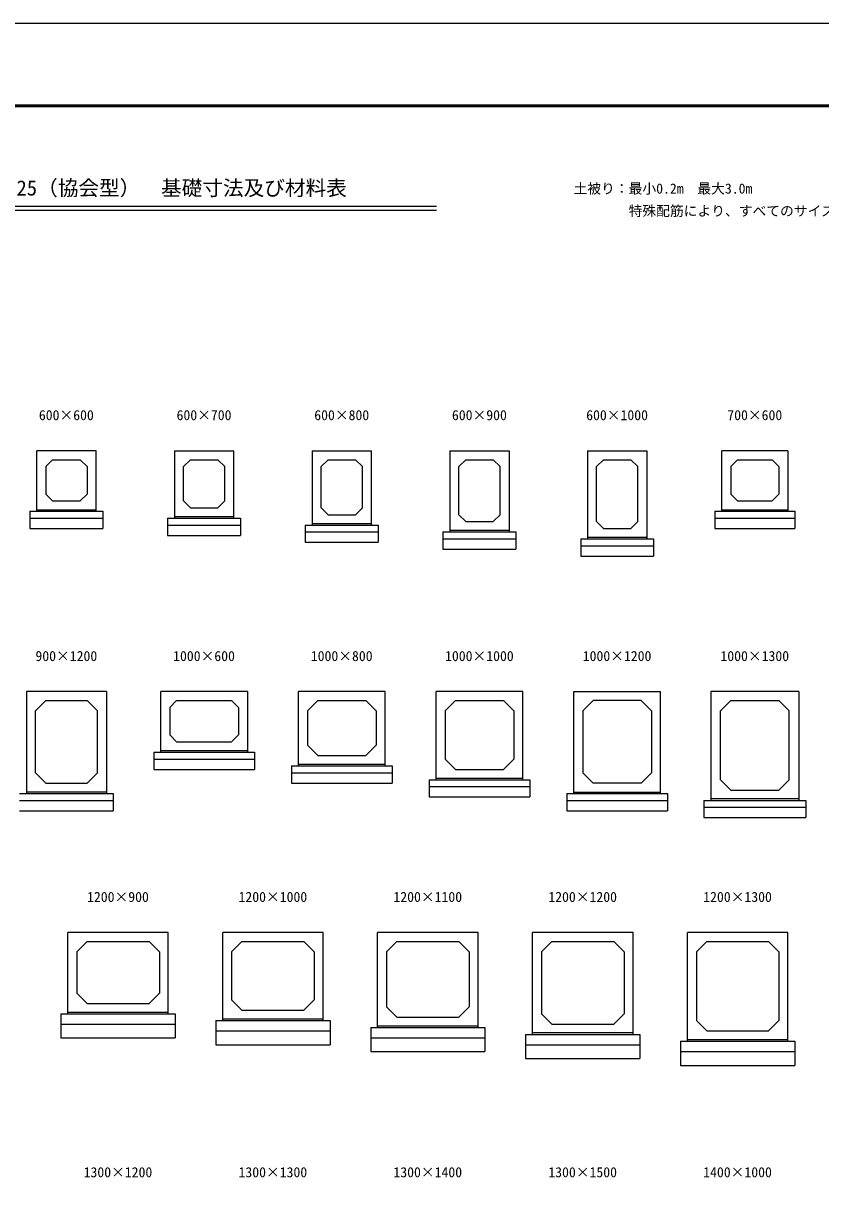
# Model space of a CAD drawing. Units: millimetres, scale not verified. Extents: x -50400 to 50400, y -17820 to 17820.
# Drawn here: x -25927 to -14347, y 832 to 17820 of the extents above; entities that cross this region are included whole.
import ezdxf
from ezdxf.enums import TextEntityAlignment as Align

# ---------------------------------------------------------------- set-up
doc = ezdxf.new("R2010")
doc.units = ezdxf.units.MM
doc.header["$LTSCALE"] = 60
for name, color, linetype, lineweight in [('0-1_Defpoints', 5, 'Continuous', 25), ('0-5_OUTLINE', 3, 'Continuous', 25), ('0-7_TXT', 7, 'Continuous', 25), ('0-8_WAKU', 3, 'Continuous', 25)]:
    doc.layers.add(name, color=color, linetype=linetype, lineweight=lineweight)
doc.styles.add('ＭＳ ゴシック', font='')
doc.styles.get('ＭＳ ゴシック').set_extended_font_data('MS Gothic')

msp = doc.modelspace()

# ---------------------------------------------------------------- linework, layer by layer
at = {"layer": '0-1_Defpoints'}
msp.add_lwpolyline([(-50400, -17820), (0, -17820), (0, 17820), (-50400, 17820)], close=True, dxfattribs=at)
at = {"layer": '0-5_OUTLINE'}
for p, q in [((-24871.53, 11610.94), (-25731.53, 11610.94)), ((-25731.53, 10730.94), (-25731.53, 11610.94)), ((-24871.53, 10730.94), (-24871.53, 11610.94)), ((-23731.53, 11610.94), (-22871.53, 11610.94)), ((-23731.53, 11610.94), (-23731.53, 10630.94)), ((-22871.53, 10630.94), (-22871.53, 11610.94)), ((-21731.53, 11610.94), (-21731.53, 10530.94)), ((-21731.53, 11610.94), (-20871.53, 11610.94)), ((-20871.53, 10530.94), (-20871.53, 11610.94)), ((-19731.53, 11610.94), (-18871.53, 11610.94)), ((-19731.53, 11610.94), (-19731.53, 10430.94)), ((-18871.53, 11610.94), (-18871.53, 10430.94)), ((-17731.53, 11610.94), (-16871.53, 11610.94)), ((-17731.53, 11610.94), (-17731.53, 10330.94)), ((-16871.53, 11610.94), (-16871.53, 10330.94)), ((-14821.53, 11610.94), (-15781.53, 11610.94)), ((-15781.53, 10730.94), (-15781.53, 11610.94)), ((-14821.53, 11610.94), (-14821.53, 10730.94)), ((-25601.53, 11380.94), (-25501.53, 11480.94)), ((-23601.53, 11380.94), (-23501.53, 11480.94)), ((-23501.53, 11480.94), (-23101.53, 11480.94)), ((-23001.53, 11380.94), (-23101.53, 11480.94)), ((-21501.53, 11480.94), (-21101.53, 11480.94)), ((-21001.53, 11380.94), (-21101.53, 11480.94)), ((-19601.53, 11380.94), (-19501.53, 11480.94)), ((-19501.53, 11480.94), (-19101.53, 11480.94)), ((-19001.53, 11380.94), (-19101.53, 11480.94)), ((-17601.53, 11380.94), (-17501.53, 11480.94)), ((-17501.53, 11480.94), (-17101.53, 11480.94)), ((-17001.53, 11380.94), (-17101.53, 11480.94)), ((-25601.53, 11380.94), (-25601.53, 10980.94)), ((-25001.53, 11380.94), (-25001.53, 10980.94)), ((-23001.53, 10880.94), (-23001.53, 11380.94)), ((-21001.53, 10780.94), (-21001.53, 11380.94)), ((-19001.53, 10680.94), (-19001.53, 11380.94)), ((-17601.53, 10580.94), (-17601.53, 11380.94)), ((-17001.53, 10580.94), (-17001.53, 11380.94)), ((-15651.53, 11380.94), (-15651.53, 10980.94)), ((-14951.53, 11380.94), (-14951.53, 10980.94)), ((-25501.53, 10880.94), (-25601.53, 10980.94)), ((-25501.53, 10880.94), (-25101.53, 10880.94)), ((-25101.53, 10880.94), (-25001.53, 10980.94)), ((-23001.53, 10880.94), (-23101.53, 10780.94)), ((-15551.53, 10880.94), (-15651.53, 10980.94)), ((-15551.53, 10880.94), (-15051.53, 10880.94)), ((-15051.53, 10880.94), (-14951.53, 10980.94)), ((-25831.53, 10730.94), (-25831.53, 10480.94)), ((-25831.53, 10730.94), (-24771.53, 10730.94)), ((-25731.53, 10750.94), (-24871.53, 10750.94)), ((-24771.53, 10730.94), (-24771.53, 10480.94)), ((-23501.53, 10780.94), (-23101.53, 10780.94)), ((-21001.53, 10780.94), (-21101.53, 10680.94)), ((-15881.53, 10730.94), (-15881.53, 10480.94)), ((-15881.53, 10730.94), (-14721.53, 10730.94)), ((-15781.53, 10750.94), (-14821.53, 10750.94)), ((-14721.53, 10730.94), (-14721.53, 10480.94)), ((-25831.53, 10630.94), (-24771.53, 10630.94)), ((-23831.53, 10630.94), (-23831.53, 10380.94)), ((-23831.53, 10630.94), (-22771.53, 10630.94)), ((-22871.53, 10650.94), (-23731.53, 10650.94)), ((-22771.53, 10630.94), (-22771.53, 10380.94)), ((-20871.53, 10550.94), (-21731.53, 10550.94)), ((-21501.53, 10680.94), (-21101.53, 10680.94)), ((-19501.53, 10580.94), (-19101.53, 10580.94)), ((-19001.53, 10680.94), (-19101.53, 10580.94)), ((-17501.53, 10480.94), (-17601.53, 10580.94)), ((-17001.53, 10580.94), (-17101.53, 10480.94)), ((-15881.53, 10630.94), (-14721.53, 10630.94)), ((-25831.53, 10480.94), (-24771.53, 10480.94)), ((-23831.53, 10530.94), (-22771.53, 10530.94)), ((-23831.53, 10380.94), (-22771.53, 10380.94)), ((-21831.53, 10530.94), (-21831.53, 10280.94)), ((-21831.53, 10530.94), (-20771.53, 10530.94)), ((-21831.53, 10430.94), (-20771.53, 10430.94)), ((-20771.53, 10530.94), (-20771.53, 10280.94)), ((-19831.53, 10430.94), (-19831.53, 10180.94)), ((-19831.53, 10430.94), (-18771.53, 10430.94)), ((-18871.53, 10450.94), (-19731.53, 10450.94)), ((-18771.53, 10430.94), (-18771.53, 10180.94)), ((-17501.53, 10480.94), (-17101.53, 10480.94)), ((-15881.53, 10480.94), (-14721.53, 10480.94)), ((-21831.53, 10280.94), (-20771.53, 10280.94)), ((-19831.53, 10330.94), (-18771.53, 10330.94)), ((-17831.53, 10330.94), (-17831.53, 10080.94)), ((-17831.53, 10330.94), (-16771.53, 10330.94)), ((-17831.53, 10230.94), (-16771.53, 10230.94)), ((-16871.53, 10350.94), (-17731.53, 10350.94)), ((-16771.53, 10330.94), (-16771.53, 10080.94)), ((-19831.53, 10180.94), (-18771.53, 10180.94)), ((-17831.53, 10080.94), (-16771.53, 10080.94)), ((-25881.53, 8110.94), (-25881.53, 6630.94)), ((-24721.53, 8110.94), (-25881.53, 8110.94)), ((-24721.53, 8110.94), (-24721.53, 6630.94)), ((-23931.53, 7230.94), (-23931.53, 8110.94)), ((-22671.53, 8110.94), (-23931.53, 8110.94)), ((-22671.53, 8110.94), (-22671.53, 7230.94)), ((-20671.53, 8110.94), (-21931.53, 8110.94)), ((-21931.53, 7030.94), (-21931.53, 8110.94)), ((-20671.53, 7030.94), (-20671.53, 8110.94)), ((-19931.53, 6830.94), (-19931.53, 8110.94)), ((-18671.53, 8110.94), (-19931.53, 8110.94)), ((-18671.53, 6830.94), (-18671.53, 8110.94)), ((-16671.53, 6630.94), (-16671.53, 8110.94)), ((-15941.53, 8110.94), (-15941.53, 6530.94)), ((-14661.53, 8110.94), (-15941.53, 8110.94)), ((-14661.53, 8110.94), (-14661.53, 6530.94)), ((-25601.53, 7980.94), (-25751.53, 7830.94)), ((-25751.53, 6930.94), (-25751.53, 7830.94)), ((-25601.53, 7980.94), (-25001.53, 7980.94)), ((-24851.53, 7830.94), (-25001.53, 7980.94)), ((-24851.53, 6930.94), (-24851.53, 7830.94)), ((-23801.53, 7880.94), (-23701.53, 7980.94)), ((-23801.53, 7880.94), (-23801.53, 7480.94)), ((-23701.53, 7980.94), (-22901.53, 7980.94)), ((-22901.53, 7980.94), (-22801.53, 7880.94)), ((-22801.53, 7880.94), (-22801.53, 7480.94)), ((-21651.53, 7980.94), (-21801.53, 7830.94)), ((-21801.53, 7830.94), (-21801.53, 7330.94)), ((-21651.53, 7980.94), (-20951.53, 7980.94)), ((-20801.53, 7830.94), (-20951.53, 7980.94)), ((-20801.53, 7830.94), (-20801.53, 7330.94)), ((-19651.53, 7980.94), (-19801.53, 7830.94)), ((-19801.53, 7830.94), (-19801.53, 7130.94)), ((-19651.53, 7980.94), (-18951.53, 7980.94)), ((-18801.53, 7830.94), (-18951.53, 7980.94)), ((-18801.53, 7830.94), (-18801.53, 7130.94)), ((-17801.53, 7830.94), (-17651.53, 7980.94)), ((-17801.53, 7830.94), (-17801.53, 6930.94)), ((-16951.53, 7980.94), (-17651.53, 7980.94)), ((-16801.53, 7830.94), (-16951.53, 7980.94)), ((-16801.53, 7830.94), (-16801.53, 6930.94)), ((-15651.53, 7980.94), (-15801.53, 7830.94)), ((-15801.53, 6830.94), (-15801.53, 7830.94)), ((-15651.53, 7980.94), (-14951.53, 7980.94)), ((-14801.53, 7830.94), (-14951.53, 7980.94)), ((-14801.53, 6830.94), (-14801.53, 7830.94)), ((-23701.53, 7380.94), (-23801.53, 7480.94)), ((-22901.53, 7380.94), (-22801.53, 7480.94)), ((-23701.53, 7380.94), (-22901.53, 7380.94)), ((-21651.53, 7180.94), (-21801.53, 7330.94)), ((-20951.53, 7180.94), (-20801.53, 7330.94)), ((-24031.53, 7230.94), (-24031.53, 6980.94)), ((-24031.53, 7230.94), (-22571.53, 7230.94)), ((-22671.53, 7250.94), (-23931.53, 7250.94)), ((-22571.53, 7230.94), (-22571.53, 6980.94)), ((-21651.53, 7180.94), (-20951.53, 7180.94)), ((-24031.53, 7130.94), (-22571.53, 7130.94)), ((-24031.53, 6980.94), (-22571.53, 6980.94)), ((-22031.53, 7030.94), (-22031.53, 6780.94)), ((-22031.53, 7030.94), (-20571.53, 7030.94)), ((-20671.53, 7050.94), (-21931.53, 7050.94)), ((-20571.53, 7030.94), (-20571.53, 6780.94)), ((-19651.53, 6980.94), (-19801.53, 7130.94)), ((-25751.53, 6930.94), (-25601.53, 6780.94)), ((-24851.53, 6930.94), (-25001.53, 6780.94)), ((-22031.53, 6930.94), (-20571.53, 6930.94)), ((-20031.53, 6830.94), (-20031.53, 6580.94)), ((-20031.53, 6830.94), (-18571.53, 6830.94)), ((-18671.53, 6850.94), (-19931.53, 6850.94)), ((-18571.53, 6830.94), (-18571.53, 6580.94)), ((-17801.53, 6930.94), (-17651.53, 6780.94)), ((-16951.53, 6780.94), (-16801.53, 6930.94)), ((-15801.53, 6830.94), (-15651.53, 6680.94)), ((-25981.53, 6630.94), (-24621.53, 6630.94)), ((-24721.53, 6650.94), (-25881.53, 6650.94)), ((-25601.53, 6780.94), (-25001.53, 6780.94)), ((-24621.53, 6630.94), (-24621.53, 6380.94)), ((-22031.53, 6780.94), (-20571.53, 6780.94)), ((-20031.53, 6730.94), (-18571.53, 6730.94)), ((-18031.53, 6630.94), (-18031.53, 6380.94)), ((-18031.53, 6630.94), (-16571.53, 6630.94)), ((-17931.53, 6650.94), (-16671.53, 6650.94)), ((-16951.53, 6780.94), (-17651.53, 6780.94)), ((-16571.53, 6630.94), (-16571.53, 6380.94)), ((-15651.53, 6680.94), (-14951.53, 6680.94)), ((-25981.53, 6530.94), (-24621.53, 6530.94)), ((-20031.53, 6580.94), (-18571.53, 6580.94)), ((-18031.53, 6530.94), (-16571.53, 6530.94)), ((-16041.53, 6530.94), (-16041.53, 6280.94)), ((-16041.53, 6530.94), (-14561.53, 6530.94)), ((-14661.53, 6550.94), (-15941.53, 6550.94)), ((-14561.53, 6530.94), (-14561.53, 6280.94)), ((-25981.53, 6380.94), (-24621.53, 6380.94)), ((-18031.53, 6380.94), (-16571.53, 6380.94)), ((-16041.53, 6430.94), (-14561.53, 6430.94)), ((-16041.53, 6280.94), (-14561.53, 6280.94)), ((-23821.53, 4610.94), (-25281.53, 4610.94)), ((-25281.53, 3430.94), (-25281.53, 4610.94)), ((-23821.53, 3430.94), (-23821.53, 4610.94)), ((-21571.53, 4610.94), (-23031.53, 4610.94)), ((-23031.53, 3330.94), (-23031.53, 4610.94)), ((-21571.53, 3330.94), (-21571.53, 4610.94)), ((-19321.53, 4610.94), (-20781.53, 4610.94)), ((-20781.53, 3230.94), (-20781.53, 4610.94)), ((-19321.53, 3230.94), (-19321.53, 4610.94)), ((-17071.53, 4610.94), (-18531.53, 4610.94)), ((-18531.53, 3130.94), (-18531.53, 4610.94)), ((-17071.53, 3130.94), (-17071.53, 4610.94)), ((-14821.53, 4610.94), (-16281.53, 4610.94)), ((-16281.53, 3030.94), (-16281.53, 4610.94)), ((-14821.53, 3030.94), (-14821.53, 4610.94)), ((-25001.53, 4480.94), (-25151.53, 4330.94)), ((-25001.53, 4480.94), (-24101.53, 4480.94)), ((-23951.53, 4330.94), (-24101.53, 4480.94)), ((-22751.53, 4480.94), (-22901.53, 4330.94)), ((-22751.53, 4480.94), (-21851.53, 4480.94)), ((-21701.53, 4330.94), (-21851.53, 4480.94)), ((-20501.53, 4480.94), (-20651.53, 4330.94)), ((-20501.53, 4480.94), (-19601.53, 4480.94)), ((-19451.53, 4330.94), (-19601.53, 4480.94)), ((-18251.53, 4480.94), (-18401.53, 4330.94)), ((-18251.53, 4480.94), (-17351.53, 4480.94)), ((-17201.53, 4330.94), (-17351.53, 4480.94)), ((-16001.53, 4480.94), (-16151.53, 4330.94)), ((-16001.53, 4480.94), (-15101.53, 4480.94)), ((-14951.53, 4330.94), (-15101.53, 4480.94)), ((-25151.53, 4330.94), (-25151.53, 3730.94)), ((-23951.53, 4330.94), (-23951.53, 3730.94)), ((-22901.53, 4330.94), (-22901.53, 3630.94)), ((-21701.53, 4330.94), (-21701.53, 3630.94)), ((-20651.53, 4330.94), (-20651.53, 3530.94)), ((-19451.53, 4330.94), (-19451.53, 3530.94)), ((-18401.53, 4330.94), (-18401.53, 3430.94)), ((-17201.53, 4330.94), (-17201.53, 3430.94)), ((-16151.53, 4330.94), (-16151.53, 3330.94)), ((-14951.53, 4330.94), (-14951.53, 3330.94)), ((-25001.53, 3580.94), (-25151.53, 3730.94)), ((-25001.53, 3580.94), (-24101.53, 3580.94)), ((-24101.53, 3580.94), (-23951.53, 3730.94)), ((-22751.53, 3480.94), (-22901.53, 3630.94)), ((-21851.53, 3480.94), (-21701.53, 3630.94)), ((-25381.53, 3430.94), (-25381.53, 3080.94)), ((-25381.53, 3430.94), (-23721.53, 3430.94)), ((-23821.53, 3450.94), (-25281.53, 3450.94)), ((-23721.53, 3430.94), (-23721.53, 3080.94)), ((-22751.53, 3480.94), (-21851.53, 3480.94)), ((-20501.53, 3380.94), (-20651.53, 3530.94)), ((-19601.53, 3380.94), (-19451.53, 3530.94)), ((-18251.53, 3280.94), (-18401.53, 3430.94)), ((-17351.53, 3280.94), (-17201.53, 3430.94)), ((-25381.53, 3280.94), (-23721.53, 3280.94)), ((-23131.53, 3330.94), (-23131.53, 2980.94)), ((-23131.53, 3330.94), (-21471.53, 3330.94)), ((-21571.53, 3350.94), (-23031.53, 3350.94)), ((-21471.53, 3330.94), (-21471.53, 2980.94)), ((-20881.53, 3230.94), (-20881.53, 2880.94)), ((-20881.53, 3230.94), (-19221.53, 3230.94)), ((-19321.53, 3250.94), (-20781.53, 3250.94)), ((-20501.53, 3380.94), (-19601.53, 3380.94)), ((-19221.53, 3230.94), (-19221.53, 2880.94)), ((-18251.53, 3280.94), (-17351.53, 3280.94)), ((-16001.53, 3180.94), (-16151.53, 3330.94)), ((-15101.53, 3180.94), (-14951.53, 3330.94)), ((-25381.53, 3080.94), (-23721.53, 3080.94)), ((-23131.53, 3180.94), (-21471.53, 3180.94)), ((-20881.53, 3080.94), (-19221.53, 3080.94)), ((-18631.53, 3130.94), (-18631.53, 2780.94)), ((-18631.53, 3130.94), (-16971.53, 3130.94)), ((-17071.53, 3150.94), (-18531.53, 3150.94)), ((-16971.53, 3130.94), (-16971.53, 2780.94)), ((-16001.53, 3180.94), (-15101.53, 3180.94)), ((-23131.53, 2980.94), (-21471.53, 2980.94)), ((-18631.53, 2980.94), (-16971.53, 2980.94)), ((-16381.53, 3030.94), (-16381.53, 2680.94)), ((-16381.53, 3030.94), (-14721.53, 3030.94)), ((-14821.53, 3050.94), (-16281.53, 3050.94)), ((-14721.53, 3030.94), (-14721.53, 2680.94)), ((-20881.53, 2880.94), (-19221.53, 2880.94)), ((-18631.53, 2780.94), (-16971.53, 2780.94)), ((-16381.53, 2880.94), (-14721.53, 2880.94)), ((-16381.53, 2680.94), (-14721.53, 2680.94))]:
    msp.add_line(p, q, dxfattribs=at)
for points in [[(-25501.53, 11480.94), (-25101.53, 11480.94), (-25001.53, 11380.94)], [(-21501.53, 10680.94), (-21601.53, 10780.94), (-21601.53, 11380.94), (-21501.53, 11480.94)], [(-15651.53, 11380.94), (-15551.53, 11480.94), (-15051.53, 11480.94), (-14951.53, 11380.94)], [(-23501.53, 10780.94), (-23601.53, 10880.94), (-23601.53, 11380.94)], [(-19501.53, 10580.94), (-19601.53, 10680.94), (-19601.53, 11380.94)], [(-17931.53, 6630.94), (-17931.53, 8110.94), (-16671.53, 8110.94)], [(-19651.53, 6980.94), (-18951.53, 6980.94), (-18801.53, 7130.94)], [(-14801.53, 6830.94), (-14808.47, 6823.99), (-14951.53, 6680.94)]]:
    msp.add_lwpolyline(points, dxfattribs=at)
at = {"layer": '0-7_TXT'}
for p, q in [((-30472.24, 15163.18), (-19927.76, 15163.18)), ((-30472.24, 15105.58), (-19927.76, 15105.58))]:
    msp.add_line(p, q, dxfattribs=at)
at = {"layer": '0-8_WAKU', "lineweight": 50}
msp.add_lwpolyline([(-49200, -16620), (-1200, -16620), (-1200, 16620), (-49200, 16620)], close=True, dxfattribs=at)

# ---------------------------------------------------------------- texts
at = {"layer": '0-7_TXT', "style": 'ＭＳ ゴシック'}
for s, height, p in [('ボックスカルバート T-25（協会型）\u3000基礎寸法及び材料表', 219.9, (-29175, 15253.18)), ('土被り：最小0.2m\u3000最大3.0m', 146.6, (-17934.95, 15303.18)), ('\u3000\u3000\u3000\u3000特殊配筋により、すべてのサイズにおいて土被り0mも可能です。', 146.6, (-17934.95, 14978.18)), ('600×600', 146.6, (-25701.53, 12010.94)), ('600×700', 146.6, (-23701.53, 12010.94)), ('600×800', 146.6, (-21701.53, 12010.94)), ('600×900', 146.6, (-19701.53, 12010.94)), ('600×1000', 146.6, (-17751.53, 12010.94)), ('700×600', 146.6, (-15701.53, 12010.94)), ('900×1200', 146.6, (-25751.53, 8510.94)), ('1000×600', 146.6, (-23751.53, 8510.94)), ('1000×800', 146.6, (-21751.53, 8510.94)), ('1000×1000', 146.6, (-19801.53, 8510.94)), ('1000×1200', 146.6, (-17801.53, 8510.94)), ('1000×1300', 146.6, (-15801.53, 8510.94)), ('1200×900', 146.6, (-25001.53, 5010.94)), ('1200×1000', 146.6, (-22801.53, 5010.94)), ('1200×1100', 146.6, (-20551.53, 5010.94)), ('1200×1200', 146.6, (-18301.53, 5010.94)), ('1200×1300', 146.6, (-16051.53, 5010.94)), ('1300×1200', 146.6, (-25051.53, 1010.94)), ('1300×1300', 146.6, (-22801.53, 1010.94)), ('1300×1400', 146.6, (-20551.53, 1010.94)), ('1300×1500', 146.6, (-18301.53, 1010.94)), ('1400×1000', 146.6, (-16051.53, 1010.94))]:
    msp.add_text(s, height=height, dxfattribs=at).set_placement(p, align=Align.BOTTOM_LEFT)

doc.saveas('drawing.dxf')
